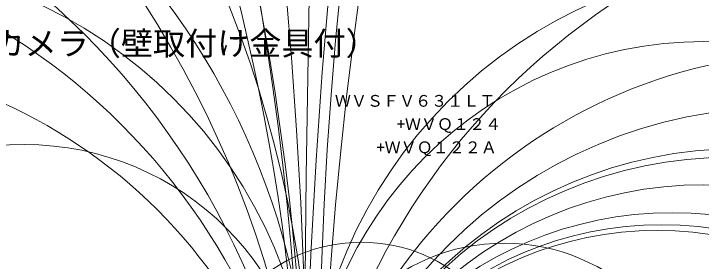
# Model space of a CAD drawing. Units: millimetres, scale not verified. Extents: x -1390 to 23383, y -11727 to 11622.
# Drawn here: x -0.8 to 84.8, y 87.6 to 118.5 of the extents above; entities that cross this region are included whole.
import ezdxf
from ezdxf.enums import TextEntityAlignment as Align

# ---------------------------------------------------------------- set-up
doc = ezdxf.new("R2010")
doc.units = ezdxf.units.MM
doc.header["$LTSCALE"] = 0.125
doc.layers.add('0-2_TOUROKU', color=7, linetype='Continuous')
doc.layers.add('0-3_MOJI1', color=7, linetype='Continuous')
doc.layers.add('0-4_GAIKEI', color=1, linetype='Continuous', lineweight=18)
doc.styles.add('ＭＳ ゴシック', font='')
doc.styles.get('ＭＳ ゴシック').set_extended_font_data('MS Gothic')

msp = doc.modelspace()

# ---------------------------------------------------------------- linework, layer by layer
at = {"layer": '0-4_GAIKEI'}
for centre, radius in [((11708.9127, -52.5255), 11674.2533), ((897.69, 44.8697), 862.592), ((-676.9037, 58.2506), 712.7527), ((598.2915, 22.1524), 625.1617), ((572.2333, 67.2333), 535.0859), ((572.0249, 46.7516), 534.8775), ((416.0256, 32.5542), 442.5992), ((-353.4515, 54.9845), 388.6825), ((-320.8892, 54.3323), 356.7168), ((-236.8494, 54.1472), 272.0774), ((-110.4463, 65.4651), 146.726), ((-96.3256, 48.4224), 132.6051), ((-54.5286, 65.9793), 90.6145), ((-60.1391, 48.015), 96.225), ((121.9407, 47.5821), 86.8446), ((-44.1686, 47.9304), 80.2544), ((-22.557, 66.4051), 58.8317), ((94.8984, 65.9862), 58.8626), ((85.1748, 65.9347), 49.1389), ((-29.3246, 47.6645), 65.5999), ((100.0494, 48.8511), 64.8381), ((94.8984, 47.9984), 58.8626), ((0.4558, 66.5844), 35.6268), ((89.6088, 48.0004), 53.6987), ((88.4077, 48.0022), 52.6233), ((85.1748, 48.0499), 49.1389), ((81.2078, 47.5852), 46.1118), ((79.925, 48.064), 44.1404), ((79.3329, 48.0656), 43.4226), ((42.486, 70.2362), 19.7816), ((60.2852, 65.6451), 24.2477)]:
    msp.add_circle(centre, radius, dxfattribs=at)

# ---------------------------------------------------------------- texts
at = {"layer": '0-2_TOUROKU', "style": 'ＭＳ ゴシック'}
for s, p in [('ＷＶＳＦＶ６３１ＬＴ', (39.1762, 106.4914)), ('+ＷＶＱ１２４', (46.9096, 103.5914)), ('+ＷＶＱ１２２Ａ', (44.3762, 100.6914))]:
    msp.add_text(s, height=1.466, dxfattribs=at).set_placement(p, align=Align.BOTTOM_LEFT)
at = {"layer": '0-3_MOJI1', "style": 'ＭＳ ゴシック'}
msp.add_text('屋外ネットワークカメラ（壁取付け金具付）', height=2.933, dxfattribs=at).set_placement((-35.4904, 112.4914), align=Align.BOTTOM_LEFT)

doc.saveas('drawing.dxf')
